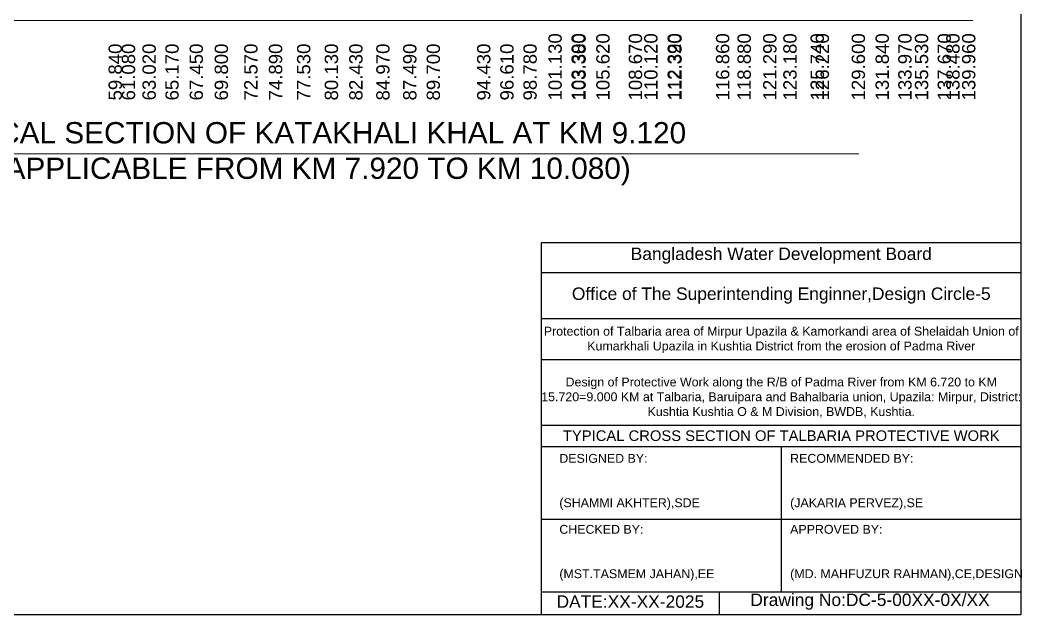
# Model space of a CAD drawing. Header units: inches. Extents: x 89000 to 215021, y -36776 to 1682.
# Drawn here: x 164362 to 170006, y -7071 to -3718 of the extents above; entities that cross this region are included whole.
import ezdxf

# ---------------------------------------------------------------- set-up
doc = ezdxf.new("R2010")
doc.units = ezdxf.units.IN
doc.header["$LTSCALE"] = 7
doc.header["$MEASUREMENT"] = 0
for name, color, linetype, lineweight in [('Cross section Data Border', 7, 'Continuous', 9), ('Cross Section Labels', 7, 'Continuous', 9), ('Long Section Labels', 7, 'Continuous', 9)]:
    doc.layers.add(name, color=color, linetype=linetype, lineweight=lineweight)
doc.styles.get("Standard").update_dxf_attribs({"font": 'arial.ttf'})

msp = doc.modelspace()

# ---------------------------------------------------------------- linework, layer by layer
msp.add_lwpolyline([(160000, 0), (170000, 0), (170000, -7071), (160000, -7071)], close=True)
for points in [[(167300, -7071), (167300, -4971), (170000, -4971)], [(167300, -5141), (170000, -5141)], [(167300, -5401), (170000, -5401)], [(167300, -5631), (170000, -5631)], [(167300, -6001), (170000, -6001)], [(167300, -6121), (170000, -6121)], [(168650, -6121), (168650, -6941)], [(167300, -6531), (170000, -6531)], [(167300, -6941), (170000, -6941)], [(168300, -6941), (168300, -7071)]]:
    msp.add_lwpolyline(points)
at = {"layer": 'Cross section Data Border'}
msp.add_lwpolyline([(159920.69141, -3721.44145), (169729.62656, -3721.44145)], dxfattribs=at)
at = {"layer": 'Cross Section Labels'}
msp.add_lwpolyline([(162894.44853, -4471.44145), (165990.44853, -4471.44145), (169086.44853, -4471.44145)], dxfattribs=at)

# ---------------------------------------------------------------- texts
at = {"insert": (168650, -5046), "char_height": 70, "attachment_point": 5}
msp.add_mtext('Bangladesh Water Development Board', dxfattribs=at)
for s, insert, char_height, width, attachment_point in [('Office of The Superintending Enginner,Design Circle-5', (168650, -5271), 70, 2349.20191, 5), ('Protection of Talbaria area of Mirpur Upazila & Kamorkandi area of Shelaidah Union of Kumarkhali Upazila in Kushtia District from the erosion of Padma River', (168650, -5521), 50, 2800, 5), ('Design of Protective Work along the R/B of Padma River from KM 6.720 to KM 15.720=9.000 KM at Talbaria, Baruipara and Bahalbaria union, Upazila: Mirpur, District: Kushtia Kushtia O & M Division, BWDB, Kushtia.', (168650, -5846), 50, 2700, 5), ('TYPICAL CROSS SECTION OF TALBARIA PROTECTIVE WORK', (168650, -6061), 59.5765532, 2800, 5), ('DESIGNED BY:^J^J^J(SHAMMI AKHTER),SDE', (167400, -6321), 50, 1400, 4), ('RECOMMENDED BY:^J^J^J(JAKARIA PERVEZ),SE', (168700, -6321), 50, 1400, 4), ('CHECKED BY:^J^J^J(MST.TASMEM JAHAN),EE', (167400, -6721), 50, 1400, 4), ('APPROVED BY:^J^J^J(MD. MAHFUZUR RAHMAN),CE,DESIGN', (168700, -6721), 50, 1400, 4), ('DATE:XX-XX-2025', (167800, -6996), 70, 1400, 5), ('Drawing No:DC-5-00XX-0X/XX', (169150, -6996), 70, 2200, 5)]:
    msp.add_mtext(s, dxfattribs=dict(insert=insert, char_height=char_height, width=width, attachment_point=attachment_point))
at = {"layer": 'Cross Section Labels', "insert": (165990.44853, -4471.44145), "char_height": 120, "attachment_point": 5}
msp.add_mtext('TYPICAL SECTION OF KATAKHALI KHAL AT KM 9.120^J( APPLICABLE FROM KM 7.920 TO KM 10.080)', dxfattribs=at)
at = {"layer": 'Long Section Labels', "char_height": 75, "attachment_point": 1, "rotation": 90}
for s, insert in [('101.130', (167338.49141, -4171.44145)), ('103.300', (167468.69141, -4171.44145)), ('103.380', (167473.49141, -4171.44145)), ('105.620', (167607.89141, -4171.44145)), ('108.670', (167790.89141, -4171.44145)), ('110.120', (167877.89141, -4171.44145)), ('112.320', (168009.89141, -4171.44145)), ('112.390', (168014.09141, -4171.44145)), ('116.860', (168282.29141, -4171.44145)), ('118.880', (168403.49141, -4171.44145)), ('121.290', (168548.09141, -4171.44145)), ('123.180', (168661.49141, -4171.44145)), ('125.740', (168815.09141, -4171.44145)), ('126.220', (168843.89141, -4171.44145)), ('129.600', (169046.69141, -4171.44145)), ('131.840', (169181.09141, -4171.44145)), ('133.970', (169308.89141, -4171.44145)), ('135.530', (169402.49141, -4171.44145)), ('137.670', (169530.89141, -4171.44145)), ('138.480', (169579.49141, -4171.44145)), ('139.960', (169668.29141, -4171.44145)), ('59.840', (164861.09141, -4171.44145)), ('61.080', (164935.49141, -4171.44145)), ('63.020', (165051.89141, -4171.44145)), ('65.170', (165180.89141, -4171.44145)), ('67.450', (165317.69141, -4171.44145)), ('69.800', (165458.69141, -4171.44145)), ('72.570', (165624.89141, -4171.44145)), ('74.890', (165764.09141, -4171.44145)), ('77.530', (165922.49141, -4171.44145)), ('80.130', (166078.49141, -4171.44145)), ('82.430', (166216.49141, -4171.44145)), ('84.970', (166368.89141, -4171.44145)), ('87.490', (166520.09141, -4171.44145)), ('89.700', (166652.69141, -4171.44145)), ('94.430', (166936.49141, -4171.44145)), ('96.610', (167067.29141, -4171.44145)), ('98.780', (167197.49141, -4171.44145))]:
    msp.add_mtext(s, dxfattribs=dict(at, insert=insert))

doc.saveas('drawing.dxf')
